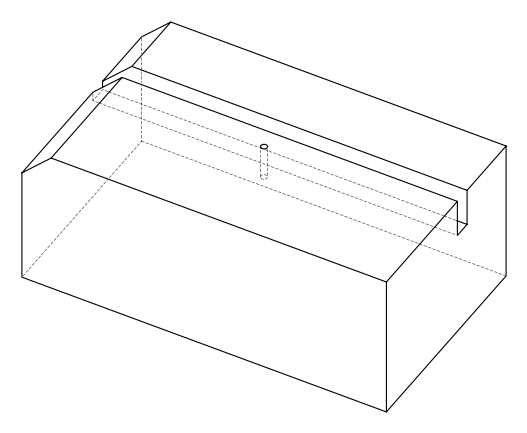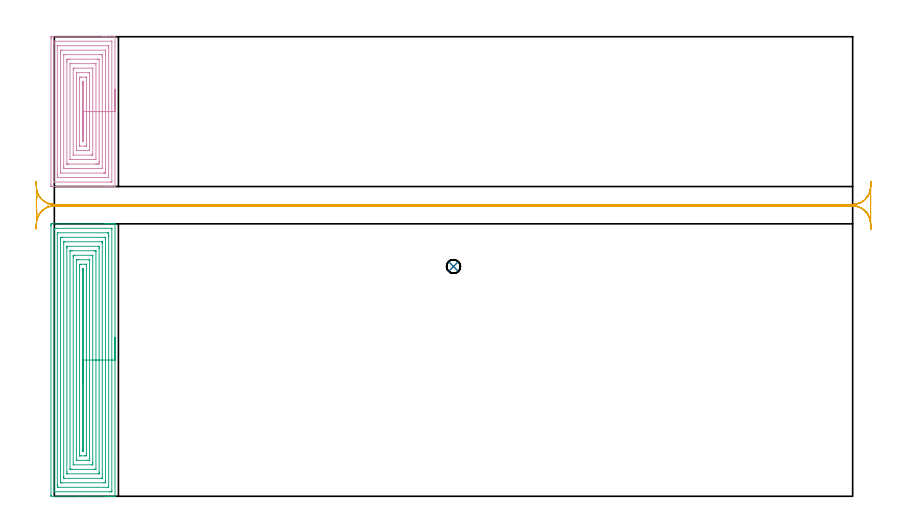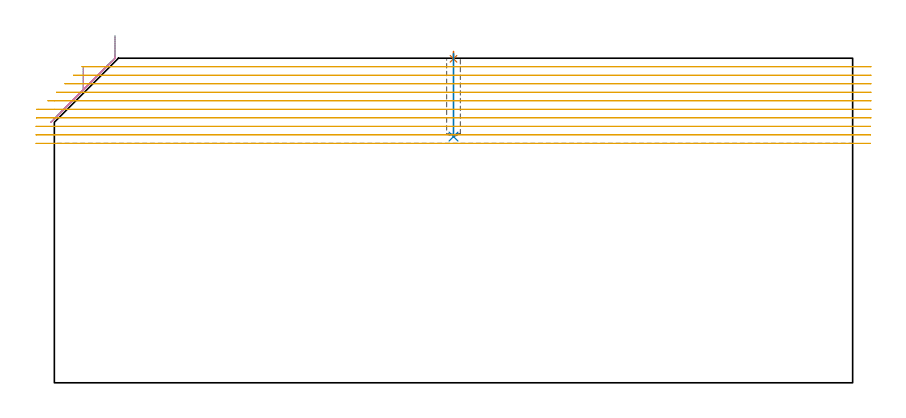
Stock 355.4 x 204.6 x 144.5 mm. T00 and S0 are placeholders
(PLAN: 5 operations, 3 tool changes, 32.5 min)
(1 SPOT_DRILL | STEP1POCKET | NXT0321_9005460120000 | 0.03 min | 0 mm3)
(2 DRILL_BLIND_HOLE_INTO_CENTER | STEP1POCKET | NXT0301_032 | 0.15 min | 988 mm3)
(3 AREA_MILL | FG_CHAMFER_SURFACE | UGT0205_001 | 10.9 min | 52713 mm3)
(4 AREA_MILL_1 | FG_CHAMFER_SURFACE_1 | UGT0205_001 | 6.1 min | 29705 mm3)
(5 MILL_RECTANGULAR_SLOT | SLOT_RECTANGULAR | NXT0201_012 | Follow Part, ap 4, ae 75% | 15.27 min | 217521 mm3)
(TOOL NXT0321_9005460120000 | NC Spot Drill, 142deg, 12mm, Carbide, Uncoated | D12 PA142 FL30 Z2)
(TOOL NXT0301_032 | Carbide Drill 6.1mm [860.1-0610-031A1-MM 2214] | D6.1 PA140 FL53 Z2)
(TOOL UGT0205_001 | Chamfer Mill 20 x 3 x 45 deg. | D20 FL50 Z2)
(TOOL NXT0201_012 | ENDMILL 16mm [2P460-1600-NA 1630] | D16 FL38 Z6)
(OP 1 SPOT_DRILL)
G17 G21 G94 G90
T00 M6
G54
G17 G0 G90 X177.7 Y102.3 S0 M3
G43 Z154.5 H0
G94 G81 G98 Z144.237 F250. R147.5
G80
M5
M2
(OP 2 DRILL_BLIND_HOLE_INTO_CENTER)
G17 G21 G94 G90
T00 M6
G54
G17 G0 G90 X177.7 Y102.3 S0 M3
G43 Z154.5 H1
G94 G81 G98 Z109.6 F250. R146.5
G80
M5
M2
(OP 3 AREA_MILL)
G17 G21 G94 G90
T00 M6
G54
G17 G0 G90 X27. Y70.65 S1061 M3
G43 Z154.5 H0
G94 G1 Y70.612 Z153.628 F250.
Y70.498 Z152.763
Y70.309 Z151.912
Y70.047 Z151.08
Y69.713 Z150.274
Y69.31 Z149.5
Y68.842 Z148.764
Y68.311 Z148.072
Y67.721 Z147.429
Y67.078 Z146.839
Y66.386 Z146.308
Y65.65 Z145.84
Y64.876 Z145.437
Y64.07 Z145.103
Y63.238 Z144.841
Y62.387 Z144.652
Y61.522 Z144.538
Y60.65 Z144.5
Y0.127
X26.997 Y0.01 Z144.488
X26.98 Y0.007 Z144.472
X26.706 Y0. Z144.205
X25.979 Z143.478
X25.216 Z142.716
X24.712 Z142.208
X24.46 Z141.957
X23.826 Z141.323
X23.573 Z141.071
X22.94 Z140.434
X11.318 Z128.815
X-1.195 Z116.302
X-1.302 Y0.002 Z116.194
X-1.491 Y0.01 Z116.005
X-1.499 Y0.199 Z115.999
X-1.5 Y0.572 Z116.
Y120.357
X-1.499 Y120.728 Z116.001
X-1.494 Y121.24 Z116.003
X-1.491 Y121.292 Z116.005
X-0.984 Y121.3 Z116.513
X22.37 Z139.865
X22.94 Z140.434
X23.573 Z141.071
X23.826 Z141.323
X24.459 Z141.956
X24.712 Z142.208
X25.217 Z142.716
X25.979 Z143.478
X26.484 Z143.983
X26.706 Z144.205
X26.98 Y121.293 Z144.472
X26.997 Y121.29 Z144.488
X27. Y121.173 Z144.5
Y60.65
X25.586 Z143.086
Y2.352
X25.582 Y2.133 Z143.082
X25.579 Y2.026 Z143.079
X25.57 Y2.01 Z143.07
X25.512 Y2.006 Z143.012
X25.412 Y2.002 Z142.912
X25.062 Y2. Z142.562
X24.712 Z142.212
X0.04 Y2.001 Z117.54
X-0.034 Y2.003 Z117.466
X-0.064 Y2.007 Z117.436
X-0.079 Y2.012 Z117.421
X-0.081 Y2.029 Z117.419
X-0.084 Y2.132 Z117.416
X-0.086 Y2.34 Z117.414
Y118.948
X-0.082 Y119.167 Z117.418
X-0.079 Y119.274 Z117.421
X-0.07 Y119.29 Z117.43
X-0.012 Y119.294 Z117.488
X0.088 Y119.298 Z117.588
X0.438 Y119.3 Z117.938
X0.788 Z118.288
X25.46 Y119.299 Z142.96
X25.534 Y119.297 Z143.034
X25.564 Y119.293 Z143.064
X25.579 Y119.288 Z143.079
X25.581 Y119.271 Z143.081
X25.584 Y119.168 Z143.084
X25.586 Y118.96 Z143.086
Y60.65
X24.171 Z141.671
Y4.675
X24.169 Y4.132 Z141.669
X24.167 Y4.046 Z141.667
X24.165 Y4.012 Z141.665
X24.088 Y4.007 Z141.588
X23.956 Y4.001 Z141.456
X1.805 Y4. Z119.305
X1.674 Y4.003 Z119.174
X1.543 Y4.01 Z119.043
X1.335 Y4.026 Z118.835
X1.333 Y4.132 Z118.833
X1.33 Y4.478 Z118.83
X1.329 Y5.022 Z118.829
X1.328 Y5.369 Z118.828
X1.329 Y116.625 Z118.829
X1.331 Y117.168 Z118.831
X1.333 Y117.254 Z118.833
X1.335 Y117.288 Z118.835
X1.412 Y117.293 Z118.912
X1.544 Y117.299 Z119.044
X23.695 Y117.3 Z141.195
X23.826 Y117.297 Z141.326
X23.957 Y117.29 Z141.457
X24.165 Y117.274 Z141.665
X24.167 Y117.168 Z141.667
X24.17 Y116.822 Z141.67
X24.171 Y116.278 Z141.671
X24.172 Y115.931 Z141.672
X24.171 Y60.65 Z141.671
X22.757 Z140.257
Y6.802
X22.751 Y6.102 Z140.251
X22.746 Y6.01 Z140.246
X22.652 Y6.005 Z140.152
X22.453 Y6.002 Z139.953
X22.054 Y6. Z139.554
X3.359 Z120.859
X3.014 Y6.002 Z120.514
X2.841 Y6.005 Z120.341
X2.76 Y6.01 Z120.26
X2.75 Y6.061 Z120.25
X2.744 Y6.618 Z120.244
X2.743 Y14.017 Z120.243
Y114.498
X2.749 Y115.198 Z120.249
X2.754 Y115.29 Z120.254
X2.848 Y115.295 Z120.348
X3.047 Y115.298 Z120.547
X3.446 Y115.3 Z120.946
X22.141 Z139.641
X22.486 Y115.298 Z139.986
X22.659 Y115.295 Z140.159
X22.74 Y115.29 Z140.24
X22.75 Y115.239 Z140.25
X22.756 Y114.682 Z140.256
X22.757 Y107.148 Z140.257
Y60.65
X21.343 Z138.843
Y8.406
X21.341 Y8.23 Z138.841
X21.339 Y8.112 Z138.839
X21.336 Y8.025 Z138.836
X21.311 Y8.01 Z138.811
X21.168 Y8.006 Z138.668
X20.86 Y8.001 Z138.36
X4.332 Y8. Z121.832
X4.25 Y8.001 Z121.75
X4.199 Y8.004 Z121.699
X4.172 Y8.01 Z121.672
X4.164 Y8.013 Z121.664
X4.163 Y8.054 Z121.663
X4.158 Y8.406 Z121.658
X4.157 Y8.582 Z121.657
Y8.759
Y112.894
X4.158 Y113.071 Z121.658
X4.161 Y113.188 Z121.661
X4.164 Y113.275 Z121.664
X4.189 Y113.29 Z121.689
X4.332 Y113.294 Z121.832
X4.64 Y113.299 Z122.14
X21.168 Y113.3 Z138.668
X21.25 Y113.299 Z138.75
X21.301 Y113.296 Z138.801
X21.328 Y113.291 Z138.828
X21.336 Y113.287 Z138.836
X21.337 Y113.246 Z138.837
X21.342 Y112.894 Z138.842
X21.343 Y112.718 Z138.843
Y112.542
Y60.65
X19.929 Z137.429
Y10.717
X19.928 Y10.362 Z137.428
X19.925 Y10.095 Z137.425
X19.922 Y10.03 Z137.422
X19.915 Y10.01 Z137.415
X19.876 Y10.006 Z137.376
X19.755 Y10.001 Z137.255
X5.578 Z123.078
X5.575 Y10.004 Z123.075
X5.573 Y10.006 Z123.073
X5.572 Y10.362 Z123.072
X5.571 Y10.898 Z123.071
Y110.583
X5.572 Y110.938 Z123.072
X5.575 Y111.205 Z123.075
X5.578 Y111.27 Z123.078
X5.585 Y111.29 Z123.085
X5.624 Y111.294 Z123.124
X5.745 Y111.299 Z123.245
X19.922 Z137.422
X19.925 Y111.296 Z137.425
X19.927 Y111.294 Z137.427
X19.928 Y110.938 Z137.428
X19.929 Y110.402 Z137.429
Y60.65
X18.515 Z136.015
X18.514 Y12.137 Z136.014
X18.509 Y12.01 Z136.009
X17.764 Y12.001 Z135.264
X17.623 Y12. Z135.123
X7.877 Z125.377
X7.128 Y12.004 Z124.628
X6.991 Y12.01 Z124.491
X6.986 Y12.142 Z124.486
X6.985 Y12.148 Z124.485
Y109.163
X6.991 Y109.29 Z124.491
X7.736 Y109.299 Z125.236
X7.877 Y109.3 Z125.377
X17.623 Z135.123
X18.372 Y109.296 Z135.872
X18.509 Y109.29 Z136.009
X18.514 Y109.158 Z136.014
X18.515 Y109.152 Z136.015
Y60.65
X17.1 Z134.6
Y14.813
X17.099 Y14.45 Z134.599
X17.093 Y14.084 Z134.593
X17.085 Y14.009 Z134.585
X17.04 Y14.005 Z134.54
X16.939 Y14.002 Z134.439
X16.737 Y14. Z134.237
X8.685 Y14.001 Z126.185
X8.406 Y14.012 Z125.906
X8.403 Y14.096 Z125.903
X8.4 Y14.286 Z125.9
Y106.487
X8.401 Y106.851 Z125.901
X8.406 Y107.216 Z125.906
X8.415 Y107.291 Z125.915
X8.46 Y107.295 Z125.96
X8.56 Y107.298 Z126.06
X8.763 Y107.3 Z126.263
X16.815 Y107.299 Z134.315
X17.094 Y107.288 Z134.594
X17.097 Y107.204 Z134.597
X17.1 Y107.014 Z134.6
Y60.65
X15.686 Z133.186
Y16.593
X15.684 Y16.231 Z133.184
X15.681 Y16.05 Z133.181
X15.679 Y16.014 Z133.179
X15.639 Y16.009 Z133.139
X15.552 Y16.003 Z133.052
X14.965 Y16. Z132.465
X14.669 Z132.169
X10.238 Y16.001 Z127.738
X9.869 Y16.008 Z127.369
X9.83 Y16.01 Z127.33
X9.821 Y16.053 Z127.321
X9.818 Y16.177 Z127.318
X9.815 Y16.426 Z127.315
X9.814 Y104.707 Z127.314
X9.816 Y105.07 Z127.316
X9.819 Y105.25 Z127.319
X9.82 Y105.287 Z127.32
X9.861 Y105.291 Z127.361
X9.948 Y105.297 Z127.448
X10.535 Y105.3 Z128.035
X10.831 Z128.331
X15.262 Y105.299 Z132.762
X15.631 Y105.292 Z133.131
X15.67 Y105.29 Z133.17
X15.679 Y105.247 Z133.179
X15.682 Y105.123 Z133.182
X15.685 Y104.874 Z133.185
X15.686 Y60.65 Z133.186
X14.272 Z131.772
Y19.069
X14.268 Y18.373 Z131.768
X14.265 Y18.186 Z131.765
X14.258 Y18.01 Z131.758
X14.079 Y18.007 Z131.579
X13.563 Y18.001 Z131.063
X11.792 Y18. Z129.292
X11.421 Y18.002 Z128.921
X11.297 Y18.004 Z128.797
X11.253 Y18.008 Z128.753
X11.235 Y18.012 Z128.735
X11.233 Y18.05 Z128.733
X11.23 Y18.179 Z128.73
X11.228 Y18.373 Z128.728
Y18.567
Y102.231
X11.231 Y102.927 Z128.731
X11.235 Y103.114 Z128.735
X11.242 Y103.29 Z128.742
X11.421 Y103.293 Z128.921
X11.937 Y103.299 Z129.437
X13.708 Y103.3 Z131.208
X14.079 Y103.299 Z131.579
X14.203 Y103.296 Z131.703
X14.247 Y103.292 Z131.747
X14.265 Y103.288 Z131.765
X14.267 Y103.25 Z131.767
X14.27 Y103.121 Z131.77
X14.272 Y102.927 Z131.772
Y102.734
Y60.65
X12.858 Z130.358
X12.857 Y20.49 Z130.357
X12.853 Y20.153 Z130.353
X12.851 Y20.046 Z130.351
X12.845 Y20.009 Z130.345
X12.825 Y20.007 Z130.325
X12.75 Y20.004 Z130.25
X12.699 Y20.005 Z130.199
X12.661 Y20.01 Z130.161
X12.649 Y20.02 Z130.149
X12.647 Y20.045 Z130.147
X12.645 Y20.153 Z130.145
X12.643 Y20.49 Z130.143
X12.642 Y20.706 Z130.142
X12.643 Y100.81 Z130.143
X12.647 Y101.147 Z130.147
X12.649 Y101.254 Z130.149
X12.654 Y101.291 Z130.154
X12.674 Y101.293 Z130.174
X12.75 Y101.296 Z130.25
X12.8 Y101.295 Z130.3
X12.839 Y101.29 Z130.339
X12.851 Y101.28 Z130.351
X12.853 Y101.255 Z130.353
X12.855 Y101.147 Z130.355
X12.857 Y100.811 Z130.357
X12.858 Y100.594 Z130.358
Y60.65
Y59.779 Z130.396
Y58.914 Z130.51
Y58.062 Z130.699
Y57.23 Z130.961
Y56.424 Z131.295
Y55.65 Z131.698
Y54.914 Z132.166
Y54.222 Z132.697
Y53.579 Z133.287
Y52.99 Z133.93
Y52.459 Z134.622
Y51.99 Z135.358
Y51.587 Z136.132
Y51.253 Z136.938
Y50.991 Z137.77
Y50.802 Z138.621
Y50.688 Z139.486
Y50.65 Z140.358
G0 Z154.5
M5
M2
(OP 4 AREA_MILL_1)
G17 G21 G94 G90
T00 M6
G54
G17 G0 G90 X27. Y181.25 S1061 M3
G43 Z154.5 H0
G94 G1 Y181.212 Z153.628 F250.
Y181.098 Z152.763
Y180.909 Z151.912
Y180.647 Z151.08
Y180.313 Z150.274
Y179.91 Z149.5
Y179.441 Z148.764
Y178.91 Z148.072
Y178.321 Z147.429
Y177.678 Z146.839
Y176.986 Z146.308
Y176.25 Z145.84
Y175.476 Z145.437
Y174.67 Z145.103
Y173.838 Z144.841
Y172.986 Z144.652
Y172.122 Z144.538
Y171.25 Z144.5
Y137.986
X26.995 Y137.91 Z144.492
X26.8 Y137.9 Z144.298
X25.056 Z142.555
X23.826 Z141.323
X22.768 Z140.266
X22.054 Z139.548
X1.96 Z119.456
X-0.455 Z117.041
X-0.984 Y137.901 Z116.512
X-1.194 Y137.902 Z116.302
X-1.491 Y137.907 Z116.005
X-1.493 Y137.92 Z116.003
X-1.499 Y138.43 Z116.001
X-1.5 Y138.946 Z116.
Y203.7
X-1.499 Y204.07 Z116.001
X-1.493 Y204.58 Z116.003
X-1.491 Y204.593 Z116.005
X-0.984 Y204.597 Z116.512
X-0.455 Y204.6 Z117.041
X21.525 Z139.019
X22.054 Z139.548
X22.768 Z140.266
X22.94 Z140.437
X24.712 Z142.209
X26.484 Z143.982
X26.801 Y204.599 Z144.3
X26.995 Y204.59 Z144.492
X27. Y204.514 Z144.5
Y171.25
X25.586 Z143.086
Y140.216
X25.584 Y139.985 Z143.084
X25.582 Y139.931 Z143.082
X25.58 Y139.913 Z143.08
X25.521 Y139.909 Z143.021
X25.319 Y139.903 Z142.819
X25.015 Y139.9 Z142.515
X0.028 Y139.901 Z117.528
X-0.021 Y139.904 Z117.479
X-0.07 Y139.91 Z117.43
X-0.079 Y139.917 Z117.421
X-0.082 Y139.936 Z117.418
X-0.084 Y139.987 Z117.416
X-0.086 Y140.191 Z117.414
Y202.284
X-0.084 Y202.515 Z117.416
X-0.082 Y202.569 Z117.418
X-0.08 Y202.587 Z117.42
X-0.021 Y202.591 Z117.479
X0.181 Y202.597 Z117.681
X0.485 Y202.6 Z117.985
X25.472 Y202.599 Z142.972
X25.521 Y202.596 Z143.021
X25.57 Y202.59 Z143.07
X25.579 Y202.583 Z143.079
X25.582 Y202.563 Z143.082
X25.584 Y202.513 Z143.084
X25.586 Y202.308 Z143.086
Y171.25
X24.171 Z141.671
Y141.978
X24.17 Y141.935 Z141.67
X24.168 Y141.915 Z141.668
X24.166 Y141.912 Z141.666
X24.136 Y141.908 Z141.636
X23.981 Y141.902 Z141.481
X23.903 Y141.9 Z141.403
X1.674 Z119.174
X1.342 Y141.91 Z118.842
X1.335 Y141.931 Z118.835
X1.334 Y141.978 Z118.834
X1.33 Y142.322 Z118.83
X1.329 Y142.865 Z118.829
X1.328 Y143.211 Z118.828
X1.329 Y200.522 Z118.829
X1.33 Y200.565 Z118.83
X1.332 Y200.585 Z118.832
X1.333 Y200.588 Z118.833
X1.364 Y200.592 Z118.864
X1.519 Y200.598 Z119.019
X1.597 Y200.6 Z119.097
X23.826 Z141.326
X24.158 Y200.59 Z141.658
X24.165 Y200.569 Z141.665
X24.166 Y200.522 Z141.666
X24.17 Y200.177 Z141.67
X24.171 Y199.635 Z141.671
X24.172 Y199.289 Z141.672
X24.171 Y171.25 Z141.671
X22.757 Z140.257
Y144.822
X22.756 Y144.639 Z140.256
X22.751 Y143.94 Z140.251
X22.741 Y143.91 Z140.241
X22.699 Y143.906 Z140.199
X22.607 Y143.903 Z140.107
X22.423 Y143.901 Z139.923
X22.054 Y143.9 Z139.554
X2.865 Y143.901 Z120.365
X2.793 Y143.904 Z120.293
X2.758 Y143.909 Z120.258
X2.749 Y143.913 Z120.249
X2.748 Y143.922 Z120.248
X2.743 Y144.456 Z120.243
Y144.639
Y197.678
X2.744 Y197.861 Z120.244
X2.748 Y198.56 Z120.248
X2.759 Y198.59 Z120.259
X2.801 Y198.593 Z120.301
X2.893 Y198.597 Z120.393
X3.077 Y198.599 Z120.577
X3.446 Y198.6 Z120.946
X22.635 Y198.599 Z140.135
X22.707 Y198.596 Z140.207
X22.742 Y198.591 Z140.242
X22.751 Y198.587 Z140.251
X22.752 Y198.578 Z140.252
X22.757 Y198.044 Z140.257
Y197.861
Y171.25
X21.343 Z138.843
Y146.238
X21.341 Y146.062 Z138.841
X21.338 Y145.945 Z138.838
X21.336 Y145.91 Z138.836
X21.327 Y145.907 Z138.827
X21.296 Y145.904 Z138.796
X21.168 Y145.901 Z138.668
X9.777 Y145.9 Z127.277
X4.844 Y145.901 Z122.344
X4.332 Y145.907 Z121.832
X4.169 Y145.91 Z121.669
X4.161 Y146.237 Z121.661
X4.158 Y146.413 Z121.658
X4.157 Y146.588 Z121.657
Y147.3
Y196.262
X4.159 Y196.438 Z121.659
X4.162 Y196.555 Z121.662
X4.164 Y196.59 Z121.664
X4.173 Y196.593 Z121.673
X4.204 Y196.596 Z121.704
X4.332 Y196.599 Z121.832
X20.282 Y196.6 Z137.782
X20.656 Y196.599 Z138.156
X21.168 Y196.593 Z138.668
X21.331 Y196.59 Z138.831
X21.339 Y196.263 Z138.839
X21.342 Y196.087 Z138.842
X21.343 Y195.912 Z138.843
Y195.2
Y171.25
X19.929 Z137.429
Y149.074
X19.928 Y148.541 Z137.428
X19.925 Y148.187 Z137.425
X19.922 Y147.929 Z137.422
X19.673 Y147.909 Z137.173
X19.395 Y147.904 Z136.895
X18.796 Y147.9 Z136.296
X18.509 Z136.009
X6.391 Z123.891
X6.104 Y147.901 Z123.604
X5.818 Y147.905 Z123.318
X5.627 Y147.91 Z123.127
X5.577 Y147.917 Z123.077
X5.575 Y147.945 Z123.075
X5.573 Y148.009 Z123.073
X5.572 Y148.187 Z123.072
X5.571 Y193.426 Z123.071
X5.572 Y193.959 Z123.072
X5.575 Y194.313 Z123.075
X5.578 Y194.571 Z123.078
X5.827 Y194.591 Z123.327
X6.104 Y194.596 Z123.604
X6.704 Y194.6 Z124.204
X6.991 Z124.491
X19.109 Z136.609
X19.395 Y194.598 Z136.895
X19.682 Y194.595 Z137.182
X19.873 Y194.59 Z137.373
X19.923 Y194.583 Z137.423
X19.925 Y194.555 Z137.425
X19.927 Y194.491 Z137.427
X19.928 Y194.313 Z137.428
X19.929 Y171.25 Z137.429
X18.515 Z136.015
X18.514 Y149.956 Z136.014
X18.509 Y149.91 Z136.009
X17.684 Y149.9 Z135.184
X17.623 Z135.123
X7.877 Z125.377
X7.047 Y149.905 Z124.547
X6.991 Y149.91 Z124.491
X6.986 Y149.961 Z124.486
Y149.966
Y192.544
X6.991 Y192.59 Z124.491
X7.816 Y192.6 Z125.316
X7.877 Z125.377
X17.623 Z135.123
X18.453 Y192.595 Z135.953
X18.509 Y192.59 Z136.009
X18.514 Y192.539 Z136.014
Y192.534
X18.515 Y171.25 Z136.015
X17.1 Z134.6
Y152.622
X17.097 Y152.262 Z134.597
X17.091 Y151.91 Z134.591
X16.737 Y151.903 Z134.237
X16.572 Y151.9 Z134.072
X8.597 Y151.901 Z126.097
X8.432 Y151.91 Z125.932
X8.405 Y151.917 Z125.905
X8.402 Y151.935 Z125.902
X8.4 Y151.957 Z125.9
Y189.878
X8.403 Y190.238 Z125.903
X8.409 Y190.59 Z125.909
X8.763 Y190.597 Z126.263
X8.928 Y190.6 Z126.428
X16.903 Y190.599 Z134.403
X17.068 Y190.59 Z134.568
X17.094 Y190.583 Z134.594
X17.098 Y190.565 Z134.598
X17.1 Y190.543 Z134.6
Y171.25
X15.686 Z133.186
Y154.396
X15.685 Y154.035 Z133.185
X15.682 Y153.946 Z133.182
X15.68 Y153.91 Z133.18
X15.626 Y153.906 Z133.126
X15.46 Y153.901 Z132.96
X10.144 Z127.644
X9.881 Y153.906 Z127.381
X9.823 Y153.91 Z127.323
X9.819 Y154.009 Z127.319
X9.814 Y154.23 Z127.314
Y188.104
X9.815 Y188.465 Z127.315
X9.817 Y188.554 Z127.317
X9.82 Y188.59 Z127.32
X9.874 Y188.594 Z127.374
X10.04 Y188.599 Z127.54
X15.356 Z132.856
X15.619 Y188.594 Z133.119
X15.677 Y188.59 Z133.177
X15.681 Y188.491 Z133.181
X15.686 Y188.27 Z133.186
Y171.25
X14.272 Z131.772
Y156.864
X14.27 Y156.17 Z131.77
X14.268 Y155.981 Z131.768
X14.265 Y155.922 Z131.765
X14.213 Y155.91 Z131.713
X14.079 Y155.906 Z131.579
X13.463 Y155.9 Z130.963
X11.421 Z128.921
X11.331 Y155.902 Z128.831
X11.259 Y155.906 Z128.759
X11.241 Y155.909 Z128.741
X11.235 Y155.925 Z128.735
X11.232 Y155.977 Z128.732
X11.229 Y156.17 Z128.729
X11.228 Y185.636 Z128.728
X11.23 Y186.33 Z128.73
X11.232 Y186.519 Z128.732
X11.235 Y186.578 Z128.735
X11.287 Y186.59 Z128.787
X11.421 Y186.593 Z128.921
X12.037 Y186.6 Z129.537
X14.079 Z131.579
X14.169 Y186.598 Z131.669
X14.241 Y186.594 Z131.741
X14.259 Y186.591 Z131.759
X14.265 Y186.575 Z131.765
X14.268 Y186.522 Z131.768
X14.271 Y186.33 Z131.771
X14.272 Y171.25 Z131.772
X12.858 Z130.358
Y158.28
X12.856 Y157.944 Z130.356
X12.854 Y157.919 Z130.354
X12.852 Y157.913 Z130.352
X12.838 Y157.909 Z130.338
X12.794 Y157.906 Z130.294
X12.773 Y157.909 Z130.273
X12.649 Y157.944 Z130.149
X12.645 Y158.28 Z130.145
X12.643 Y158.495 Z130.143
X12.642 Y184.22 Z130.142
X12.644 Y184.556 Z130.144
X12.646 Y184.581 Z130.146
X12.648 Y184.587 Z130.148
X12.662 Y184.591 Z130.162
X12.705 Y184.594 Z130.205
X12.727 Y184.591 Z130.227
X12.851 Y184.556 Z130.351
X12.854 Y184.339 Z130.354
X12.857 Y184.005 Z130.357
X12.858 Y183.668 Z130.358
Y183.333
Y171.25
Y170.378 Z130.396
Y169.513 Z130.51
Y168.662 Z130.698
Y167.83 Z130.961
Y167.024 Z131.295
Y166.25 Z131.697
Y165.514 Z132.166
Y164.822 Z132.697
Y164.179 Z133.287
Y163.59 Z133.93
Y163.058 Z134.622
Y162.59 Z135.358
Y162.187 Z136.132
Y161.853 Z136.938
Y161.591 Z137.77
Y161.402 Z138.621
Y161.288 Z139.486
Y161.25 Z140.358
G0 Z154.5
M5
M2
(OP 5 MILL_RECTANGULAR_SLOT)
G17 G21 G94 G90
T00 M6
G54
G17 G0 G90 X363.63 Y140.197 S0 M3
G43 Z154.5 H1
Z140.71
G94 G1 X363.37 Y137.208 F250.
G2 X355.4 Y129.9 R8. F500.
G1 X12.33
G3 X12.33 Y129.3 R8.
G1 X355.4
G2 X363.37 Y121.992 R8.
G1 X363.63 Y119.003 F250.
G0 Y140.197 Z136.92
G1 X363.37 Y137.208
G2 X355.4 Y129.9 R8. F500.
G1 X8.54
G3 X8.539 Y129.3 R8.
G1 X355.4
G2 X363.37 Y121.992 R8.
G1 X363.63 Y119.003 F250.
G0 Y140.197 Z133.13
G1 X363.37 Y137.208
G2 X355.4 Y129.9 R8. F500.
G1 X4.75
G3 X4.749 Y129.3 R8.
G1 X355.4
G2 X363.37 Y121.992 R8.
G1 X363.63 Y119.003 F250.
G0 Y140.197 Z129.34
G1 X363.37 Y137.208
G2 X355.4 Y129.9 R8. F500.
G1 X0.96
G3 X0.959 Y129.3 R8.
G1 X355.4
G2 X363.37 Y121.992 R8.
G1 X363.63 Y119.003 F250.
G0 Y140.197 Z125.55
G1 X363.37 Y137.208
G2 X355.4 Y129.9 R8. F500.
G1 X0.
G2 X-2.795 Y130.404 R8.
G3 X-2.797 Y128.795 R8.
G2 X0. Y129.3 R8.
G1 X355.4
G2 X363.37 Y121.992 R8.
G1 X363.63 Y119.003 F250.
G0 Y140.197 Z121.76
G1 X363.37 Y137.208
G2 X355.4 Y129.9 R8. F500.
G1 X0.
G2 X-7.164 Y134.34 R8.
G3 X-8. Y130.779 R8.
G1 Y128.42
G3 X-7.164 Y124.86 R8.
G2 X0. Y129.3 R8.
G1 X355.4
G2 X363.37 Y121.992 R8.
G1 X363.63 Y119.003 F250.
G0 Y140.197 Z117.97
G1 X363.37 Y137.208
G2 X355.4 Y129.9 R8. F500.
G1 X0.
G2 X-7.825 Y136.236 R8.
G1 X-7.854 Y136.241
G3 X-8. Y134.722 R8.
G1 Y124.471
G3 X-7.855 Y122.955 R8.
G1 X-7.826 Y122.961
G2 X0. Y129.3 R8.
G1 X355.4
G2 X363.37 Y121.992 R8.
G1 X363.63 Y119.003 F250.
G0 Z154.5
X-8.23
Z114.18
G1 X-7.97 Y121.992
G2 X0. Y129.3 R8. F500.
G1 X355.4
G2 X363.37 Y121.992 R8.
G1 X363.4
Y137.208
X363.37
G2 X355.4 Y129.9 R8.
G1 X0.
G2 X-7.97 Y137.208 R8.
G1 X-8.23 Y140.197 F250.
G0 Y119.003 Z110.39
G1 X-7.97 Y121.992
G2 X0. Y129.3 R8. F500.
G1 X355.4
G2 X363.37 Y121.992 R8.
G1 X363.4
Y137.208
X363.37
G2 X355.4 Y129.9 R8.
G1 X0.
G2 X-7.97 Y137.208 R8.
G1 X-8.23 Y140.197 F250.
G0 Y119.003 Z106.6
G1 X-7.97 Y121.992
G2 X0. Y129.3 R8. F500.
G1 X355.4
G2 X363.37 Y121.992 R8.
G1 X363.4
Y137.208
X363.37
G2 X355.4 Y129.9 R8.
G1 X0.
G2 X-7.97 Y137.208 R8.
G1 X-8.23 Y140.197 F250.
G0 Z154.5
M5
M2
